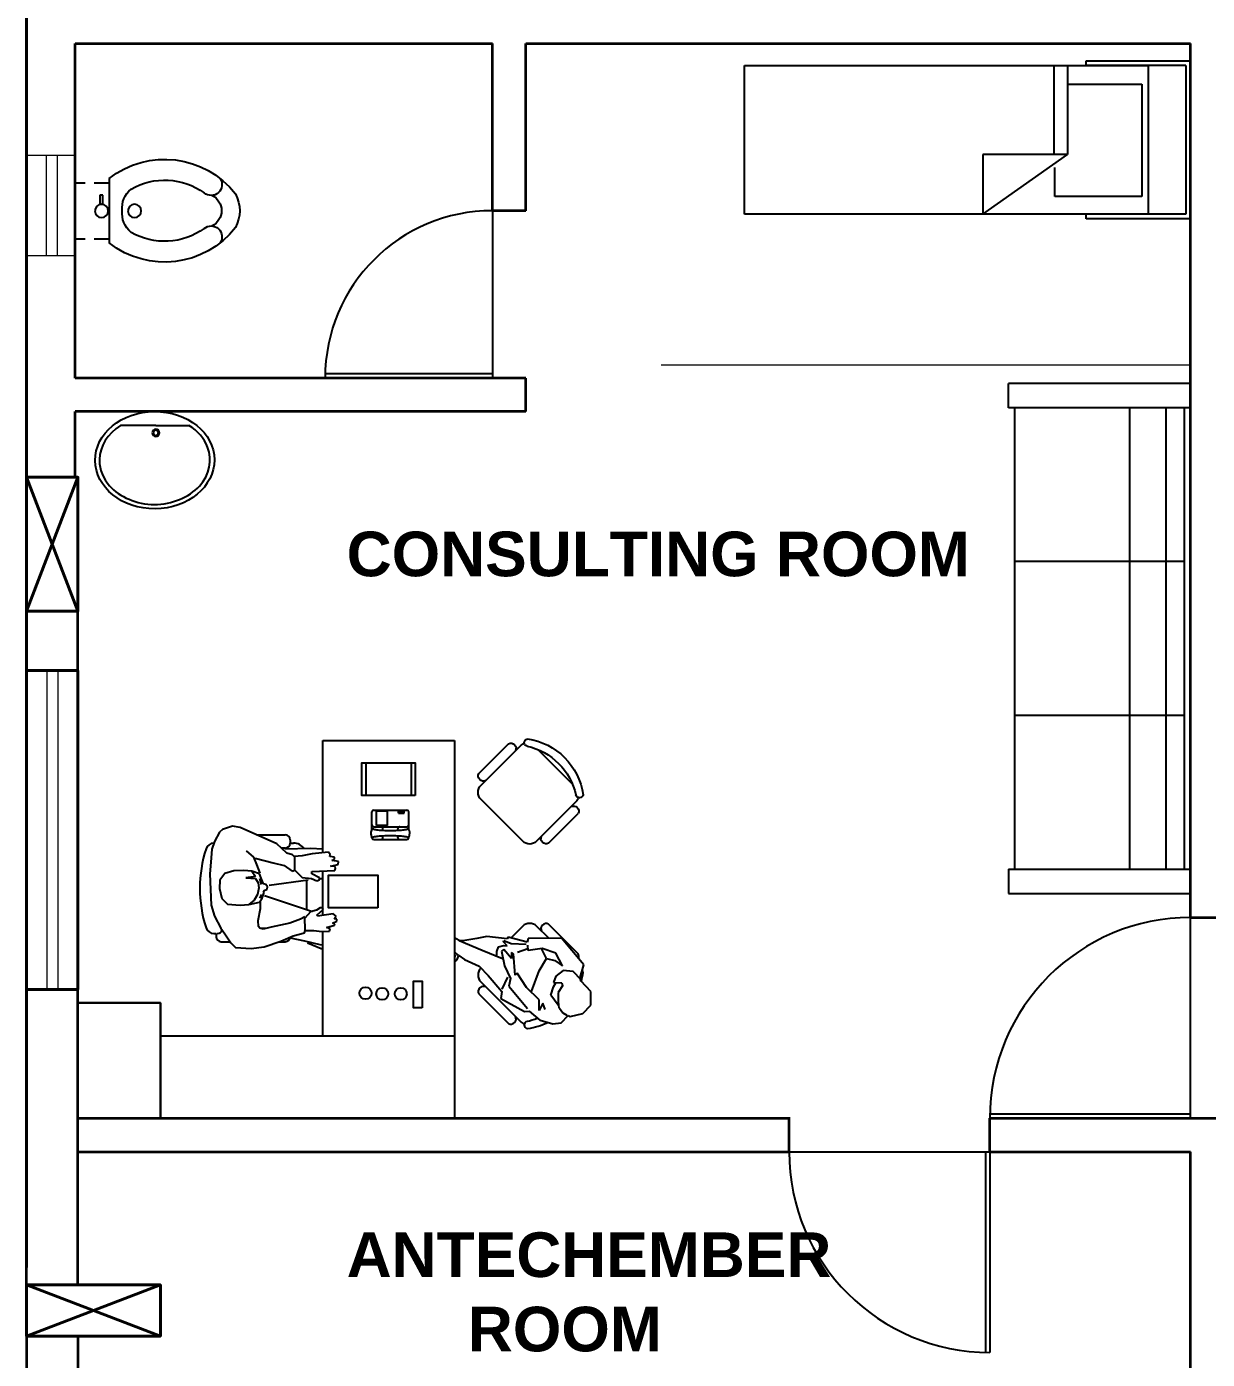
# Model space of a CAD drawing. Header units: inches. Extents: x -17070 to 527, y 504 to 2398.
# Drawn here: x -10649.03 to -10643.74, y 530.75 to 536.73 of the extents above; entities that cross this region are included whole.
import ezdxf
from ezdxf.enums import TextEntityAlignment as Align

# ---------------------------------------------------------------- set-up
doc = ezdxf.new("R2010")
doc.units = ezdxf.units.IN
for name, color, linetype in [('A-Flor-Pfix', 140, 'Continuous'), ('DOOR', 5, 'Continuous'), ('elevation', 7, 'Continuous'), ('FURN-TAG', 122, 'Continuous'), ('toilet furniture', 37, 'Continuous')]:
    doc.layers.add(name, color=color, linetype=linetype)
for name, color, linetype, lineweight in [('COL', 5, 'Continuous', 40), ('ELE-1', 105, 'Continuous', 40), ('new col.', 76, 'Continuous', 35), ('section', 1, 'Continuous', 35), ('wall', 7, 'Continuous', 30), ('WIN', 4, 'Continuous', 20)]:
    doc.layers.add(name, color=color, linetype=linetype, lineweight=lineweight)
doc.styles.add('ROMANC', font='arialbd.ttf', dxfattribs={"height": 0.35})
doc.styles.add('ZGF_SMALL', font='simplex_.ttf', dxfattribs={"width": 0.9, "height": 3.75})
doc.linetypes.add('ZIGZAG', pattern='A,0.0001,-0.2,[131,ltypeshp.shx,S=0.2,R=0,X=-0.2,Y=0],-0.4,[131,ltypeshp.shx,S=0.2,R=180,X=0.2,Y=0],-0.2', length=0.8001)

# ---------------------------------------------------------------- blocks, each defined once
blk = doc.blocks.new('sedia-07')
for p, q in [((-11.81, 8.71), (-11.81, -8.29)), ((7.63, 11.71), (-7.25, 11.71)), ((12.19, -8.29), (12.19, 8.71)), ((-14.81, -6.17), (-14.81, 6.58)), ((15.19, -6.17), (15.19, 6.58)), ((-8.81, -11.29), (9.19, -11.29))]:
    blk.add_line(p, q)
for centre, radius, start, end in [((0.19, -4.29), 20, 53.1301, 126.8699), ((0.19, -6.47), 19.64, 57.5758, 122.4242), ((-10.93, 11.05), 1.1, 143.3099, 302.0274), ((-8.81, 8.71), 3, 152.4156, 180), ((11.31, 11.05), 1.1, 237.9726, 36.6901), ((9.19, 8.71), 3, 0, 27.5844), ((-13.31, 6.15), 1.56, 16.2602, 163.7398), ((13.69, 6.15), 1.56, 16.2602, 163.7398), ((-13.31, -5.73), 1.56, 196.2602, 343.7398), ((13.69, -5.73), 1.56, 196.2602, 343.7398), ((-8.81, -8.29), 3, 180, 270), ((9.19, -8.29), 3, 270, 0)]:
    blk.add_arc(centre, radius, start, end)
blk = doc.blocks.new('A$C37A41DED')
for p, q in [((5.39, 22.36), (51.42, 68.39)), ((51.42, 68.39), (68.39, 51.42)), ((68.39, 51.42), (22.36, 5.39)), ((24.23, 41.2), (21.37, 24.71)), ((31.04, 34.39), (24.23, 41.2)), ((21.37, 24.71), (31.04, 34.39)), ((8.13, 21.03), (18.03, 30.94)), ((18.03, 30.94), (21.35, 27.62)), ((0, 18.03), (11.93, 29.96)), ((1.06, 18.03), (12.46, 29.43)), ((11.93, 29.96), (12.46, 29.43)), ((22.89, 26.24), (33.05, 16.08)), ((31.52, 14.56), (21.37, 24.71)), ((22.36, 5.39), (5.39, 22.36)), ((20.95, 8.22), (8.13, 21.03)), ((18.03, 0), (0, 18.03)), ((18.03, 1.06), (1.06, 18.03)), ((29.41, 16.67), (20.95, 8.21)), ((18.03, 1.06), (29.43, 12.46)), ((29.96, 11.93), (18.03, 0)), ((29.43, 12.46), (29.96, 11.93))]:
    blk.add_line(p, q)
blk = doc.blocks.new('FURN-GEN-SOFA-03')
for p, q in [((0, 42), (30, 42)), ((0, 38), (0, 42)), ((30, 38), (30, 42)), ((0, 38), (30, 38)), ((1, -38), (1, 38)), ((4, -38), (4, 38)), ((10, -38), (10, 38)), ((29, 38), (29, -38)), ((1, 12.666667), (29, 12.666667)), ((1, -12.666667), (29, -12.666667)), ((30, -38), (0, -38)), ((0, -42), (0, -38)), ((30, -38), (30, -42)), ((30, -42), (0, -42))]:
    blk.add_line(p, q)
at = {"layer": 'FURN-TAG', "style": 'ZGF_SMALL'}
blk.add_attdef('ZGFCODE', text='', height=0.001, dxfattribs=at).set_placement((0, 0), align=Align.MIDDLE)
blk = doc.blocks.new('A$C031929D8')
at = {"layer": 'A-Flor-Pfix'}
for p, q in [((5.57, -23.31), (5.57, -12.69)), ((0, -13.39), (1.62, -13.39)), ((0, -22.61), (0, -13.39)), ((3.12, -13.39), (5.57, -13.39)), ((4.07, -19.06), (4.53, -19.06)), ((4.07, -20.55), (4.07, -19.06)), ((4.53, -19.06), (4.53, -20.55)), ((4.53, -20.55), (4.07, -20.55)), ((0, -22.61), (1.62, -22.61)), ((3.12, -22.61), (5.57, -22.61))]:
    blk.add_line(p, q, dxfattribs=at)
for centre in [(4.34, -17.96), (9.77, -17.96)]:
    blk.add_circle(centre, 1.1, dxfattribs=at)
for centre, radius, start, end in [((14.71, -24.38), 14.84, 38.0593, 128.0114), ((14.72, -24.06), 11.1, 54.0717, 119.8254), ((22.38, -13.7), 1.79, 230.0447, 34.4638), ((11.85, -17.61), 4.14, 129.8929, 185.4705), ((21.27, -18), 5.82, 331.6141, 28.3859), ((21.27, -18), 2.82, 296.8113, 63.1887), ((11.85, -18.39), 4.14, 174.5295, 230.1071), ((14.71, -11.62), 14.84, 231.9886, 321.9407), ((14.72, -11.94), 11.1, 240.1746, 305.9283), ((22.38, -22.3), 1.79, 325.5362, 129.9553)]:
    blk.add_arc(centre, radius, start, end, dxfattribs=at)
blk = doc.blocks.new('A$C6D011404')
at = {"layer": 'toilet furniture'}
for q in [(117.8, 64.2), (434, 64.2)]:
    blk.add_line((281.2, 64.2), q, dxfattribs=at)
for radius in [16.7, 11.9]:
    blk.add_circle((281.1, 98.7), radius, dxfattribs=at)
at = {"layer": 'toilet furniture', "extrusion": (0, 0, -1)}
blk.add_ellipse((275.7, 224.9), major_axis=(275.7, -1.7), ratio=0.815709, start_param=3.141593, end_param=9.424778, dxfattribs=at)
at = {"layer": 'toilet furniture'}
blk.add_open_spline([(117.8, 64.2), (57.8, 102.3), (21.6, 161.7), (20, 223), (20, 224.8), (20, 226.5), (20.2, 267.8), (36.5, 309.1), (112.9, 395.6), (192.4, 429.5), (354.9, 430.1), (435.1, 397), (529.4, 293.2), (543.3, 225.1), (505.4, 125.8), (474.6, 90.1), (434, 64.2)], degree=3, knots=[5.365258, 5.365258, 5.365258, 5.365258, 6.257078, 6.257078, 6.283185, 6.283185, 6.283185, 6.901165, 6.901165, 7.841015, 7.841015, 8.780865, 8.780865, 9.720714, 9.720714, 10.328696, 10.328696, 10.328696, 10.328696], dxfattribs=at)

msp = doc.modelspace()

# ---------------------------------------------------------------- linework, layer by layer
for p, q in [((-10647.70245, 533.52818), (-10647.11345, 533.52818)), ((-10647.70245, 533.02505), (-10647.70245, 533.52818)), ((-10647.11345, 533.52818), (-10647.11345, 531.83482)), ((-10647.48329, 533.1283), (-10647.48329, 533.20795)), ((-10647.47501, 533.21623), (-10647.32592, 533.21623)), ((-10647.46259, 533.14707), (-10647.46259, 533.21085)), ((-10647.41289, 533.21085), (-10647.46259, 533.21085)), ((-10647.41289, 533.14707), (-10647.41289, 533.21085)), ((-10647.36319, 533.20257), (-10647.36319, 533.21085)), ((-10647.36319, 533.21085), (-10647.33834, 533.21085)), ((-10647.36319, 533.20257), (-10647.33834, 533.20257)), ((-10647.33834, 533.20257), (-10647.33834, 533.21085)), ((-10647.31764, 533.1283), (-10647.31764, 533.20795)), ((-10648.15216, 533.12922), (-10648.16701, 533.11682)), ((-10648.10877, 533.14374), (-10648.15216, 533.12922)), ((-10648.07368, 533.13848), (-10648.10877, 533.14374)), ((-10647.90877, 533.06486), (-10648.07368, 533.13848)), ((-10647.47501, 533.14169), (-10647.32592, 533.14169)), ((-10647.41289, 533.14707), (-10647.46259, 533.14707)), ((-10647.4336, 533.12566), (-10647.4336, 533.13175)), ((-10647.36733, 533.12566), (-10647.36733, 533.13175)), ((-10648.18804, 533.07591), (-10648.2, 533.04032)), ((-10648.1917, 533.06803), (-10648.19069, 533.06803)), ((-10648.16701, 533.11682), (-10648.18804, 533.07591)), ((-10647.99832, 533.10484), (-10647.87178, 533.10484)), ((-10647.86491, 533.02279), (-10647.90877, 533.06486)), ((-10647.8497, 533.08275), (-10647.8497, 533.06803)), ((-10647.8497, 533.06803), (-10647.83497, 533.06803)), ((-10647.48329, 533.09199), (-10647.48329, 533.09632)), ((-10647.47501, 533.08371), (-10647.32592, 533.08371)), ((-10647.4336, 533.09365), (-10647.4336, 533.09974)), ((-10647.36733, 533.09365), (-10647.36733, 533.09974)), ((-10647.31764, 533.09199), (-10647.31764, 533.0962)), ((-10648.2, 533.04032), (-10648.20485, 532.98247)), ((-10648.01228, 533.00526), (-10648.04561, 533.03331)), ((-10648.04561, 533.03331), (-10648.04561, 533.03331)), ((-10648.04561, 533.03331), (-10648.04561, 533.03331)), ((-10648.04561, 533.03331), (-10648.04561, 533.03331)), ((-10647.99824, 532.97196), (-10648.01228, 533.00526)), ((-10647.87178, 533.04594), (-10647.88904, 533.04594)), ((-10647.75789, 533.04383), (-10647.87368, 533.04032)), ((-10647.83859, 533.01578), (-10647.86491, 533.02279)), ((-10647.82806, 533.00526), (-10647.83859, 533.01578)), ((-10647.79648, 533.01052), (-10647.83092, 533.00812)), ((-10647.82806, 532.94742), (-10647.82806, 533.00526)), ((-10647.75087, 533.01929), (-10647.79648, 533.01052)), ((-10647.70245, 533.04086), (-10647.75789, 533.04383)), ((-10647.67718, 533.02805), (-10647.75087, 533.01929)), ((-10647.67017, 533.01753), (-10647.67718, 533.02805)), ((-10647.67192, 533.00877), (-10647.67017, 533.01753)), ((-10647.65087, 533.00526), (-10647.67192, 533.00877)), ((-10647.65087, 532.9965), (-10647.65087, 533.00526)), ((-10648.20485, 532.98247), (-10648.20913, 532.92989)), ((-10648.10175, 532.94391), (-10648.1421, 532.93164)), ((-10648.05789, 532.94566), (-10648.10175, 532.94391)), ((-10648.02167, 532.94288), (-10648.05789, 532.94566)), ((-10648.02167, 532.94288), (-10648.00443, 532.91827)), ((-10647.98772, 532.92989), (-10648.02167, 532.94288)), ((-10648.00701, 533), (-10647.92631, 532.97897)), ((-10647.98421, 532.93339), (-10647.99824, 532.97196)), ((-10647.92631, 532.97897), (-10647.87719, 532.96845)), ((-10647.87719, 532.96845), (-10647.84034, 532.94216)), ((-10647.84034, 532.94216), (-10647.82806, 532.94742)), ((-10647.82806, 532.94742), (-10647.79648, 532.91411)), ((-10647.75262, 532.9404), (-10647.64911, 532.94566)), ((-10647.75262, 532.92989), (-10647.75262, 532.9404)), ((-10647.70245, 532.74415), (-10647.70245, 532.94295)), ((-10647.66841, 532.96495), (-10647.63508, 532.97196)), ((-10647.64736, 532.96319), (-10647.66841, 532.96495)), ((-10647.66315, 532.98949), (-10647.65087, 532.9965)), ((-10647.64209, 532.98773), (-10647.66315, 532.98949)), ((-10647.64911, 532.94566), (-10647.6456, 532.95443)), ((-10647.6456, 532.95443), (-10647.64736, 532.96319)), ((-10647.63332, 532.98598), (-10647.64209, 532.98773)), ((-10647.63508, 532.97196), (-10647.63332, 532.98598)), ((-10648.20913, 532.92989), (-10648.20309, 532.78965)), ((-10648.16491, 532.90184), (-10648.16667, 532.86503)), ((-10648.1421, 532.93164), (-10648.16491, 532.90184)), ((-10648.00443, 532.91827), (-10648.04903, 532.91211)), ((-10648.04903, 532.91211), (-10648.00531, 532.90919)), ((-10648.00531, 532.90919), (-10647.99363, 532.8895)), ((-10647.99363, 532.8895), (-10647.99003, 532.86791)), ((-10647.97719, 532.90359), (-10647.98772, 532.92989)), ((-10647.98661, 532.90982), (-10647.97941, 532.88248)), ((-10647.96842, 532.88606), (-10647.97719, 532.90359)), ((-10647.95789, 532.88256), (-10647.96842, 532.88606)), ((-10647.95087, 532.87204), (-10647.95789, 532.88256)), ((-10647.94385, 532.87905), (-10647.76841, 532.90359)), ((-10647.79648, 532.91411), (-10647.75438, 532.90885)), ((-10647.77607, 532.90252), (-10647.77607, 532.77058)), ((-10647.75438, 532.90885), (-10647.72982, 532.89833)), ((-10647.71753, 532.91236), (-10647.75262, 532.92989)), ((-10647.72982, 532.89833), (-10647.71753, 532.90359)), ((-10647.71753, 532.90359), (-10647.71753, 532.91236)), ((-10647.71578, 532.90885), (-10647.70245, 532.90927)), ((-10648.16667, 532.86503), (-10648.15614, 532.81945)), ((-10647.99543, 532.83734), (-10648.01163, 532.81216)), ((-10647.99003, 532.86791), (-10647.99543, 532.83734)), ((-10647.98772, 532.80368), (-10647.97543, 532.82121)), ((-10647.97797, 532.83788), (-10647.98661, 532.82061)), ((-10647.97543, 532.82121), (-10647.96666, 532.8475)), ((-10647.96842, 532.85451), (-10647.95263, 532.86152)), ((-10647.96666, 532.8475), (-10647.96842, 532.85451)), ((-10647.96491, 532.83348), (-10647.74911, 532.76161)), ((-10647.95263, 532.86152), (-10647.95087, 532.87204)), ((-10648.20309, 532.78965), (-10648.18821, 532.74057)), ((-10648.15614, 532.81945), (-10648.12982, 532.79491)), ((-10648.12982, 532.79491), (-10648.07368, 532.78965)), ((-10648.07368, 532.78965), (-10648.0341, 532.7922)), ((-10648.01163, 532.81216), (-10648.0341, 532.7922)), ((-10648.0341, 532.7922), (-10647.98772, 532.80368)), ((-10647.99298, 532.72129), (-10647.98245, 532.77563)), ((-10647.98245, 532.77563), (-10647.98245, 532.80543)), ((-10647.73157, 532.76687), (-10647.75789, 532.75985)), ((-10647.71578, 532.77738), (-10647.73157, 532.76687)), ((-10647.72806, 532.74583), (-10647.70175, 532.77037)), ((-10647.70525, 532.77738), (-10647.71578, 532.77738)), ((-10647.70175, 532.77037), (-10647.70525, 532.77738)), ((-10648.18821, 532.74057), (-10648.15965, 532.68623)), ((-10647.99122, 532.695), (-10647.99298, 532.72129)), ((-10647.85087, 532.70902), (-10647.93508, 532.69149)), ((-10647.8035, 532.72655), (-10647.85087, 532.70902)), ((-10647.7842, 532.73707), (-10647.8035, 532.72655)), ((-10647.78245, 532.67571), (-10647.7842, 532.73707)), ((-10647.75789, 532.75985), (-10647.78406, 532.73214)), ((-10647.72631, 532.74057), (-10647.72806, 532.74583)), ((-10647.65613, 532.75109), (-10647.72631, 532.74057)), ((-10647.65964, 532.70902), (-10647.64034, 532.71778)), ((-10647.64911, 532.70551), (-10647.65964, 532.70902)), ((-10647.64385, 532.74057), (-10647.65613, 532.75109)), ((-10647.65262, 532.7283), (-10647.64385, 532.74057)), ((-10647.64034, 532.72655), (-10647.65262, 532.7283)), ((-10647.65087, 532.70025), (-10647.64911, 532.70551)), ((-10647.64034, 532.71778), (-10647.64034, 532.72655)), ((-10646.69132, 532.70449), (-10646.55857, 532.57174)), ((-10648.1917, 532.66309), (-10648.18101, 532.66309)), ((-10648.18101, 532.66309), (-10648.18101, 532.64837)), ((-10648.15965, 532.68623), (-10648.14168, 532.66169)), ((-10648.14168, 532.66169), (-10648.11579, 532.62137)), ((-10647.98596, 532.68623), (-10647.99122, 532.695)), ((-10647.97017, 532.68273), (-10647.98596, 532.68623)), ((-10647.96035, 532.68518), (-10647.98122, 532.68518)), ((-10647.93508, 532.69149), (-10647.97017, 532.68273)), ((-10647.89122, 532.62839), (-10647.83684, 532.65293)), ((-10647.7842, 532.62839), (-10647.84736, 532.64241)), ((-10647.83684, 532.65293), (-10647.78596, 532.6652)), ((-10647.78596, 532.6652), (-10647.78245, 532.67571)), ((-10647.78246, 532.67613), (-10647.74385, 532.67571)), ((-10647.74385, 532.67571), (-10647.70701, 532.67221)), ((-10647.70701, 532.67221), (-10647.67367, 532.67396)), ((-10647.70245, 532.20294), (-10647.70245, 532.67245)), ((-10647.68596, 532.68974), (-10647.65087, 532.70025)), ((-10647.67017, 532.68448), (-10647.68596, 532.68974)), ((-10647.67367, 532.67396), (-10647.67017, 532.68448)), ((-10647.0921, 532.63118), (-10647.11345, 532.6432)), ((-10646.96787, 532.64926), (-10647.01342, 532.63974)), ((-10646.877, 532.63832), (-10646.96787, 532.64926)), ((-10646.87165, 532.6471), (-10646.877, 532.63832)), ((-10646.78687, 532.62421), (-10646.87165, 532.6471)), ((-10646.80715, 532.69538), (-10646.85889, 532.64365)), ((-10646.63268, 532.64205), (-10646.78322, 532.64006)), ((-10646.69059, 532.64129), (-10646.74468, 532.69538)), ((-10646.53353, 532.52241), (-10646.63268, 532.64205)), ((-10648.15892, 532.62628), (-10648.11894, 532.62628)), ((-10648.11579, 532.62137), (-10648.09473, 532.60034)), ((-10648.09473, 532.60034), (-10648.02456, 532.59508)), ((-10648.02456, 532.59508), (-10647.96666, 532.60384)), ((-10647.96666, 532.60384), (-10647.89122, 532.62839)), ((-10647.89769, 532.62628), (-10647.87178, 532.62628)), ((-10647.71578, 532.61261), (-10647.7842, 532.62839)), ((-10647.77192, 532.62137), (-10647.70245, 532.59286)), ((-10647.70245, 532.61094), (-10647.71578, 532.61261)), ((-10646.98881, 532.58734), (-10647.09229, 532.63049)), ((-10647.07554, 532.6307), (-10647.0921, 532.63118)), ((-10647.01342, 532.63974), (-10647.07554, 532.6307)), ((-10646.89746, 532.54959), (-10646.98881, 532.58734)), ((-10646.92377, 532.56567), (-10646.92329, 532.58224)), ((-10646.92329, 532.58224), (-10646.915, 532.60369)), ((-10646.915, 532.60369), (-10646.89381, 532.60882)), ((-10646.89113, 532.59151), (-10646.90282, 532.5842)), ((-10646.90282, 532.5842), (-10646.88821, 532.51741)), ((-10646.89381, 532.60882), (-10646.87725, 532.60834)), ((-10646.89333, 532.62539), (-10646.89186, 532.63173)), ((-10646.87725, 532.60834), (-10646.89333, 532.62539)), ((-10646.89186, 532.63173), (-10646.85849, 532.61736)), ((-10646.85727, 532.55033), (-10646.89113, 532.59151)), ((-10646.85849, 532.61736), (-10646.79223, 532.61543)), ((-10646.78395, 532.5935), (-10646.83096, 532.57764)), ((-10646.78322, 532.64006), (-10646.78687, 532.62421)), ((-10646.78224, 532.58643), (-10646.78346, 532.61007)), ((-10646.72013, 532.59547), (-10646.78224, 532.58643)), ((-10646.70039, 532.55087), (-10646.72086, 532.5923)), ((-10646.65825, 532.57453), (-10646.72013, 532.59547)), ((-10647.09405, 532.56488), (-10647.11345, 532.57974)), ((-10647.10501, 532.56073), (-10647.11345, 532.56268)), ((-10647.11345, 532.53566), (-10647.10233, 532.54343)), ((-10647.10233, 532.54343), (-10647.09405, 532.56488)), ((-10647.09405, 532.56488), (-10647.06847, 532.54563)), ((-10647.06847, 532.54563), (-10647.00172, 532.51689)), ((-10646.84899, 532.57178), (-10646.85776, 532.57714)), ((-10646.85776, 532.57714), (-10646.85727, 532.55033)), ((-10646.84095, 532.47648), (-10646.84899, 532.57178)), ((-10646.73328, 532.49504), (-10646.70039, 532.55087)), ((-10646.70039, 532.55087), (-10646.66239, 532.54211)), ((-10646.66239, 532.54211), (-10646.62805, 532.5175)), ((-10646.62805, 532.5175), (-10646.65825, 532.57453)), ((-10646.54985, 532.46609), (-10646.53353, 532.52241)), ((-10647.00172, 532.51689), (-10646.96153, 532.47425)), ((-10646.99392, 532.50861), (-10646.99457, 532.50796)), ((-10646.96153, 532.47425), (-10646.90112, 532.40358)), ((-10646.89892, 532.41309), (-10646.8731, 532.46721)), ((-10646.88821, 532.51741), (-10646.86117, 532.46112)), ((-10646.83242, 532.48453), (-10646.84095, 532.47648)), ((-10646.79028, 532.42141), (-10646.83242, 532.48453)), ((-10646.76787, 532.40289), (-10646.73328, 532.49504)), ((-10646.65874, 532.47118), (-10646.66848, 532.44339)), ((-10646.6261, 532.49703), (-10646.65874, 532.47118)), ((-10646.5803, 532.49314), (-10646.6261, 532.49703)), ((-10646.54571, 532.45513), (-10646.5803, 532.49314)), ((-10646.54717, 532.44879), (-10646.54985, 532.46609)), ((-10646.99457, 532.44549), (-10646.81757, 532.26849)), ((-10646.90112, 532.40358), (-10646.90526, 532.37116)), ((-10646.86117, 532.46112), (-10646.86921, 532.42626)), ((-10646.86921, 532.42626), (-10646.78541, 532.32683)), ((-10646.73328, 532.36488), (-10646.79028, 532.42141)), ((-10646.68163, 532.38634), (-10646.6697, 532.42364)), ((-10646.6697, 532.42364), (-10646.65898, 532.4412)), ((-10646.66848, 532.44339), (-10646.63219, 532.44169)), ((-10646.62877, 532.42756), (-10646.64875, 532.39879)), ((-10646.63219, 532.44169), (-10646.62877, 532.42756)), ((-10646.50192, 532.40225), (-10646.54455, 532.44879)), ((-10647.00368, 532.39213), (-10646.87093, 532.25938)), ((-10646.90526, 532.37116), (-10646.79856, 532.31318)), ((-10646.73401, 532.31832), (-10646.73328, 532.36488)), ((-10646.71647, 532.35099), (-10646.73401, 532.31832)), ((-10646.70648, 532.32199), (-10646.71647, 532.35099)), ((-10646.6485, 532.34199), (-10646.68163, 532.38634)), ((-10646.64875, 532.39879), (-10646.64802, 532.35857)), ((-10646.64802, 532.35857), (-10646.64509, 532.32786)), ((-10646.50241, 532.34228), (-10646.50192, 532.40225)), ((-10646.79856, 532.31318), (-10646.7781, 532.31514)), ((-10646.7781, 532.31514), (-10646.73084, 532.2742)), ((-10646.64248, 532.32786), (-10646.62713, 532.30763)), ((-10646.63419, 532.26253), (-10646.60326, 532.29545)), ((-10646.62713, 532.30763), (-10646.60959, 532.29691)), ((-10646.60326, 532.29545), (-10646.59449, 532.29009)), ((-10646.59449, 532.29009), (-10646.53797, 532.30376)), ((-10646.53797, 532.30376), (-10646.50241, 532.34228)), ((-10646.72822, 532.2742), (-10646.67195, 532.25789)), ((-10646.67195, 532.25789), (-10646.63419, 532.26253)), ((-10647.3191, 532.20294), (-10648.43083, 532.20294)), ((-10648.43083, 531.83482), (-10648.43083, 532.20294)), ((-10647.11345, 532.20294), (-10647.70245, 532.20294)), ((-10648.50764, 531.83482), (-10647.19026, 531.83482))]:
    msp.add_line(p, q)
for points in [[(-10647.3068, 533.28099), (-10647.52767, 533.28099), (-10647.52767, 533.42824), (-10647.3068, 533.42824)], [(-10647.28864, 533.28099), (-10647.50951, 533.28099), (-10647.50951, 533.42824), (-10647.28864, 533.42824)], [(-10647.4562, 532.77776), (-10647.67707, 532.77776), (-10647.67707, 532.92501), (-10647.4562, 532.92501)], [(-10647.25848, 532.33024), (-10647.29673, 532.33024), (-10647.29673, 532.44913), (-10647.25848, 532.44913)]]:
    msp.add_lwpolyline(points, close=True)
for centre in [(-10647.51211, 532.39539), (-10647.43669, 532.39244), (-10647.35387, 532.39244)]:
    msp.add_circle(centre, 0.02718)
for centre, radius, start, end in [((-10647.47501, 533.20795), 0.00828, 90, 180), ((-10647.32592, 533.20795), 0.00828, 0, 90), ((-10647.43578, 533.1127), 0.05165, 170.592388, 180), ((-10647.47669, 533.12087), 0.00994, 76.638275, 178.429667), ((-10647.47501, 533.14997), 0.00828, 180, 270), ((-10647.44022, 533.2744), 0.14786, 256.638275, 263.832467), ((-10647.41656, 533.49334), 0.36808, 263.832467, 267.437122), ((-10647.44354, 533.13175), 0.00994, 0, 90), ((-10647.40047, 533.85292), 0.72801, 267.437122, 270), ((-10647.40047, 533.85292), 0.72801, 270, 272.562878), ((-10647.38437, 533.49334), 0.36808, 272.562878, 276.167533), ((-10647.35739, 533.13175), 0.00994, 90, 180), ((-10647.36071, 533.2744), 0.14786, 276.167533, 283.896839), ((-10647.32424, 533.12087), 0.00994, 11.295776, 103.361725), ((-10647.32592, 533.14997), 0.00828, 270, 0), ((-10647.31347, 533.12167), 0.01526, 143.595794, 143.727243), ((-10647.36515, 533.1127), 0.05165, 0, 11.295776), ((-10648.1917, 533.03121), 0.03681, 90, 162.079787), ((-10647.87178, 533.08275), 0.02209, 0, 90), ((-10647.87178, 533.06803), 0.02209, 270, 0), ((-10647.83497, 533.00913), 0.0589, 35.049807, 90), ((-10647.43578, 533.1127), 0.05165, 180, 189.407612), ((-10647.45733, 533.10913), 0.02981, 189.407612, 197.802415), ((-10647.47783, 533.10255), 0.00828, 189.535178, 284.650228), ((-10647.47501, 533.09199), 0.00828, 180, 270), ((-10647.44022, 532.951), 0.14786, 96.167533, 103.896839), ((-10647.41656, 532.73206), 0.36808, 92.562878, 96.167533), ((-10647.44354, 533.09365), 0.00994, 270, 0), ((-10647.40047, 532.37248), 0.72801, 90, 92.562878), ((-10647.40047, 532.37248), 0.72801, 87.437122, 90), ((-10647.38437, 532.73206), 0.36808, 83.832467, 87.437122), ((-10647.35739, 533.09365), 0.00994, 180, 270), ((-10647.36071, 532.951), 0.14786, 76.103161, 83.832467), ((-10647.32592, 533.09199), 0.00828, 270, 0), ((-10647.32299, 533.10252), 0.00828, 250.248941, 346.424526), ((-10647.36515, 533.1127), 0.05165, 346.08253, 0), ((-10647.67944, 532.86556), 0.57519, 162.079787, 197.920213), ((-10646.77592, 532.66415), 0.04417, 45, 135), ((-10646.70238, 532.68432), 0.02301, 61.260205, 208.739795), ((-10648.1917, 532.6999), 0.03681, 197.920213, 270), ((-10648.15892, 532.64837), 0.02209, 180, 270), ((-10648.1752, 532.68518), 0.02209, 270, 342.823547), ((-10647.87178, 532.64837), 0.02209, 270, 0), ((-10646.57874, 532.56068), 0.02301, 336.497568, 28.739795), ((-10646.96333, 532.47673), 0.04417, 135, 225), ((-10646.82798, 532.52879), 0.2945, 343.79719, 351.869898), ((-10646.55242, 532.48481), 0.01615, 8.309935, 45.456059), ((-10646.98351, 532.40319), 0.02301, 61.260205, 208.739795), ((-10646.85986, 532.27955), 0.02301, 241.260205, 28.739795), ((-10646.85064, 532.55145), 0.2892, 282.575753, 292.138611), ((-10646.78633, 532.29972), 0.04417, 225, 252.584441), ((-10646.784, 532.25323), 0.01615, 102.972587, 261.690065), ((-10646.82536, 532.52879), 0.2945, 278.130102, 296.233909)]:
    msp.add_arc(centre, radius, start, end)
at = {"layer": 'COL', "ltscale": 0.0005}
for p, q in [((-10648.80083, 534.10797), (-10649.03083, 534.70797)), ((-10649.03083, 534.10797), (-10648.80083, 534.70797)), ((-10649.03083, 530.85797), (-10648.43083, 531.08797)), ((-10649.03083, 531.08797), (-10648.43083, 530.85797))]:
    msp.add_line(p, q, dxfattribs=at)
for points in [[(-10649.03083, 534.10797), (-10648.80083, 534.10797), (-10648.80083, 534.70797), (-10649.03083, 534.70797)], [(-10649.03083, 531.08797), (-10649.03083, 530.85797), (-10648.43083, 530.85797), (-10648.43083, 531.08797)]]:
    msp.add_lwpolyline(points, close=True, dxfattribs=at)
at = {"layer": 'DOOR', "ltscale": 0.0005}
for p, q in [((-10646.943, 535.90297), (-10646.943, 535.15297)), ((-10647.693, 535.17297), (-10646.943, 535.17297)), ((-10647.693, 535.15297), (-10646.943, 535.15297)), ((-10643.813, 531.83482), (-10643.813, 532.73482)), ((-10644.713, 531.85482), (-10643.813, 531.85482)), ((-10644.713, 531.83482), (-10643.813, 531.83482)), ((-10645.613, 531.68482), (-10644.713, 531.68482)), ((-10644.733, 531.68482), (-10644.733, 530.78482)), ((-10644.713, 531.68482), (-10644.713, 530.78482))]:
    msp.add_line(p, q, dxfattribs=at)
for centre, radius, start, end in [((-10646.943, 535.15297), 0.75, 90, 180), ((-10643.813, 531.83482), 0.9, 90, 180), ((-10644.713, 531.68482), 0.9, 180, 270)]:
    msp.add_arc(centre, radius, start, end, dxfattribs=at)
at = {"layer": 'ELE-1', "ltscale": 0.0005}
for p, q in [((-10649.03083, 533.84126), (-10649.03083, 532.41126)), ((-10649.03083, 533.84126), (-10648.80083, 533.84126)), ((-10648.80083, 533.84126), (-10648.80083, 532.41126)), ((-10649.03083, 532.41126), (-10648.80083, 532.41126))]:
    msp.add_line(p, q, dxfattribs=at)
at = {"layer": 'elevation', "color": 26, "linetype": 'ZIGZAG', "lineweight": 15, "ltscale": 0.2}
msp.add_line((-10646.18624, 535.21233), (-10643.813, 535.21234), dxfattribs=at)
at = {"layer": 'new col.', "color": 3, "ltscale": 0.0005}
msp.add_line((-10649.03083, 534.10797), (-10649.03083, 534.22297), dxfattribs=at)
at = {"layer": 'section', "ltscale": 0.0005}
for p, q in [((-10649.03083, 537.11797), (-10649.03083, 534.70797)), ((-10649.03083, 534.70797), (-10649.03083, 536.93297)), ((-10648.813, 535.15297), (-10648.813, 536.65297)), ((-10648.813, 536.65297), (-10646.943, 536.65297)), ((-10648.793, 536.65297), (-10646.943, 536.65297)), ((-10646.943, 535.90297), (-10646.943, 536.65297)), ((-10646.793, 536.65297), (-10643.813, 536.65297)), ((-10646.793, 535.90297), (-10646.793, 536.65297)), ((-10643.813, 532.73482), (-10643.813, 536.65297)), ((-10646.793, 535.90297), (-10646.943, 535.90297)), ((-10646.793, 535.15297), (-10648.813, 535.15297)), ((-10646.793, 535.00297), (-10646.793, 535.15297)), ((-10648.813, 534.70797), (-10648.813, 535.00297)), ((-10646.943, 535.00297), (-10648.813, 535.00297)), ((-10646.793, 535.00297), (-10646.943, 535.00297)), ((-10649.03083, 531.08797), (-10649.03083, 534.10797)), ((-10649.03083, 534.10797), (-10649.03083, 533.12626)), ((-10648.80083, 531.08797), (-10648.80083, 534.10797)), ((-10649.03083, 533.01126), (-10649.03083, 531.16626)), ((-10643.813, 532.73482), (-10643.663, 532.73482)), ((-10648.80083, 531.83482), (-10645.60818, 531.83482)), ((-10645.613, 531.68482), (-10645.613, 531.83482)), ((-10644.713, 531.83482), (-10643.663, 531.83482)), ((-10644.713, 531.68482), (-10644.713, 531.83482)), ((-10648.80083, 531.68482), (-10645.613, 531.68482)), ((-10644.713, 531.68482), (-10643.813, 531.68482)), ((-10643.813, 528.82482), (-10643.813, 531.68482)), ((-10649.03083, 530.85797), (-10649.03083, 531.08797)), ((-10649.03083, 530.85797), (-10649.03083, 531.08797)), ((-10649.03083, 530.85797), (-10649.03083, 523.86797)), ((-10648.80083, 530.85797), (-10648.80083, 528.15797))]:
    msp.add_line(p, q, dxfattribs=at)
at = {"layer": 'wall', "ltscale": 0.0005}
msp.add_lwpolyline([(-10648.43083, 531.83482), (-10648.80083, 531.83482), (-10648.80083, 532.35166), (-10648.43083, 532.35166)], close=True, dxfattribs=at)
at = {"layer": 'WIN', "ltscale": 0.0005}
for p, q in [((-10649.03083, 536.15015), (-10649.03083, 535.70015)), ((-10648.813, 536.15015), (-10649.03083, 536.15015)), ((-10648.94249, 535.70015), (-10648.94249, 536.15015)), ((-10648.89249, 535.70015), (-10648.89249, 536.15015)), ((-10648.813, 536.15015), (-10648.813, 535.70015)), ((-10648.813, 535.70015), (-10649.03083, 535.70015)), ((-10648.94083, 533.84126), (-10648.94083, 532.41126)), ((-10648.89083, 533.84126), (-10648.89083, 532.41126))]:
    msp.add_line(p, q, dxfattribs=at)

# ---------------------------------------------------------------- block references
for name, p, xscale, yscale, zscale, rotation in [('A$C37A41DED', (-10643.45863, 536.2204), 0.02779377824097433, 0.02779377824117546, 0.02779377824022958, 135.000000005303), ('sedia-07', (-10646.7813, 533.2862), -0.01472491269306349, 0.01472491269123566, 0.01472491269105147, 314.9999999899904)]:
    msp.add_blockref(name, p, dxfattribs=dict(xscale=xscale, yscale=yscale, zscale=zscale, rotation=rotation))
at = {"xscale": -0.02721735385421198, "yscale": 0.02721735385421198, "zscale": 0.02721735385508233}
msp.add_blockref('FURN-GEN-SOFA-03', (-10643.813, 533.98531), dxfattribs=at)
at = {"layer": 'A-Flor-Pfix', "extrusion": (0, 0, -1), "xscale": 0.02721735385421198, "yscale": 0.02721735385421198, "zscale": -0.02721735385508233, "rotation": 180}
msp.add_blockref('A$C031929D8', (10648.813, 535.41306), dxfattribs=at)
at = {"layer": 'toilet furniture', "xscale": -0.0009697971117541776, "yscale": 0.0009698200465209084, "zscale": 0.0009697937390715716, "rotation": 180.0146712193825}
msp.add_blockref('A$C6D011404', (-10648.72408, 535.0029), dxfattribs=at)

# ---------------------------------------------------------------- texts
at = {"layer": 'elevation', "ltscale": 0.0005, "char_height": 0.2, "width": 335.6252416, "attachment_point": 1, "style": 'ROMANC'}
for s, insert in [('CONSULTING ROOM', (-10647.59631, 534.46435)), ('ANTECHEMBER \\P       {\\fArial|b1|i0|c161|p34;ROOM}', (-10647.59631, 531.3231))]:
    msp.add_mtext(s, dxfattribs=dict(at, insert=insert))

doc.saveas('drawing.dxf')
